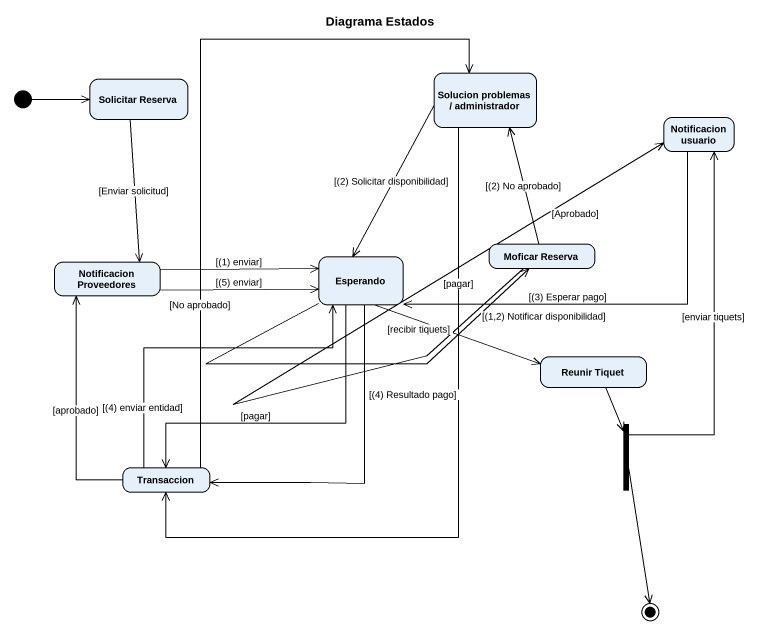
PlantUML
@startuml
title Diagrama Estados
hide empty description
state "Solucion problemas / administrador" as Solucion_problemas
state "Solicitar Reserva" as Solicitar_Reserva
state "Notificacion usuario" as Notificacion_usuario
state "Notificacion Proveedores" as Notificacion_Proveedores
state Esperando
state "Moficar Reserva" as Moficar_Reserva
state "Reunir Tiquet" as Reunir_Tiquet
state fork1 <<fork>>
state Transaccion
[*] -right-> Solicitar_Reserva
Solucion_problemas --> Esperando : [(2) Solicitar disponibilidad]
Solucion_problemas --> Transaccion : [pagar]
Solicitar_Reserva --> Notificacion_Proveedores : [Enviar solicitud]
Notificacion_usuario -left-> Esperando : [(3) Esperar pago]
Notificacion_Proveedores -right-> Esperando : [(1) enviar]
Notificacion_Proveedores -right-> Esperando : [(5) enviar]
Esperando -right-> Moficar_Reserva : [(1,2) Notificar disponibilidad]
Esperando -right-> Reunir_Tiquet : [recibir tiquets]
Esperando --> Transaccion : [pagar]
Esperando --> Transaccion : [(4) Resultado pago]
Moficar_Reserva -up-> Solucion_problemas : [(2) No aprobado]
Moficar_Reserva -up-> Notificacion_usuario : [Aprobado]
Reunir_Tiquet --> fork1
fork1 -up-> Notificacion_usuario : [enviar tiquets]
Transaccion -up-> Solucion_problemas : [No aprobado]
Transaccion -up-> Notificacion_Proveedores : [aprobado]
Transaccion -up-> Esperando : [(4) enviar entidad]
fork1 --> [*]
@enduml
